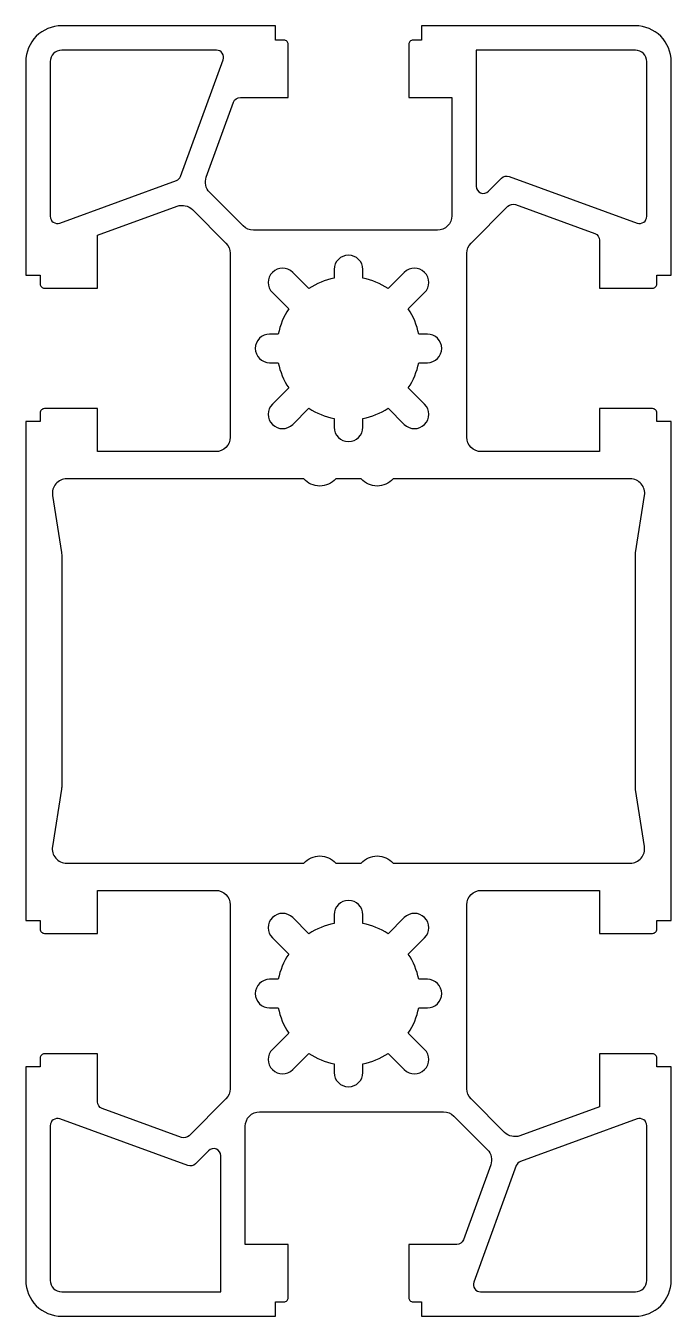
# Model space of a CAD drawing. Extents: x 522.9 to 567.9, y 522.3 to 612.3.
import ezdxf

# ---------------------------------------------------------------- set-up
doc = ezdxf.new("R2010")
doc.units = 0
doc.layers.get('0').update_dxf_attribs({"linetype": 'CONTINUOUS'})

msp = doc.modelspace()

# ---------------------------------------------------------------- linework, layer by layer
at = {"linetype": 'CONTINUOUS'}
for points in [[(566.917, 585.304, 0.414214), (566.617, 585.604), (562.917, 585.604), (562.917, 582.604), (554.667, 582.604, -0.414214), (553.667, 583.604), (553.667, 596.438, -0.198912), (553.96, 597.145), (556.529, 599.714, -0.291473), (557.053, 599.83), (562.588, 597.816, -0.315299), (562.917, 597.346), (562.917, 594.004), (566.617, 594.004, 0.414214), (566.917, 594.304), (566.917, 594.904), (567.917, 594.904), (567.917, 609.804, 0.414214), (565.417, 612.304), (550.517, 612.304), (550.517, 611.304), (549.917, 611.304, 0.414214), (549.617, 611.004), (549.617, 607.304), (552.617, 607.304), (552.617, 599.054, -0.414214), (551.617, 598.054), (538.783, 598.054, -0.198912), (538.076, 598.347), (535.732, 600.691, -0.291473), (535.5, 601.74), (537.405, 606.975, -0.315299), (537.875, 607.304), (541.217, 607.304), (541.217, 611.004, 0.414214), (540.917, 611.304), (540.317, 611.304), (540.317, 612.304), (525.417, 612.304, 0.414214), (522.917, 609.804), (522.917, 594.904), (523.917, 594.904), (523.917, 594.304, 0.414214), (524.217, 594.004), (527.917, 594.004), (527.917, 597.696), (533.481, 599.721, -0.291473), (534.53, 599.489), (536.874, 597.145, -0.198912), (537.167, 596.438), (537.167, 583.604, -0.414214), (536.167, 582.604), (527.917, 582.604), (527.917, 585.604), (524.217, 585.604, 0.414214), (523.917, 585.304), (523.917, 584.704), (522.917, 584.704), (522.917, 549.904), (523.917, 549.904), (523.917, 549.304, 0.414214), (524.217, 549.004), (527.917, 549.004), (527.917, 552.004), (536.167, 552.004, -0.414214), (537.167, 551.004), (537.167, 538.17, -0.198912), (536.874, 537.463), (534.305, 534.894, -0.291473), (533.78, 534.778), (528.246, 536.792, -0.315299), (527.917, 537.262), (527.917, 540.604), (524.217, 540.604, 0.414214), (523.917, 540.304), (523.917, 539.704), (522.917, 539.704), (522.917, 524.804, 0.414214), (525.417, 522.304), (540.317, 522.304), (540.317, 523.304), (540.917, 523.304, 0.414214), (541.217, 523.604), (541.217, 527.304), (538.217, 527.304), (538.217, 535.554, -0.414214), (539.217, 536.554), (552.05, 536.554, -0.198912), (552.758, 536.261), (555.101, 533.917, -0.291473), (555.334, 532.868), (553.428, 527.633, -0.315299), (552.959, 527.304), (549.617, 527.304), (549.617, 523.604, 0.414214), (549.917, 523.304), (550.517, 523.304), (550.517, 522.304), (565.417, 522.304, 0.414214), (567.917, 524.804), (567.917, 539.704), (566.917, 539.704), (566.917, 540.304, 0.414214), (566.617, 540.604), (562.917, 540.604), (562.917, 536.912), (557.353, 534.887, -0.291473), (556.303, 535.119), (553.96, 537.463, -0.198912), (553.667, 538.17), (553.667, 551.004, -0.414214), (554.667, 552.004), (562.917, 552.004), (562.917, 549.004), (566.617, 549.004, 0.414214), (566.917, 549.304), (566.917, 549.904), (567.917, 549.904), (567.917, 584.704), (566.917, 584.704)], [(525.417, 610.604, 0.414214), (524.617, 609.804), (524.617, 599.018, 0.520567), (525.288, 598.548), (533.415, 601.506, 0.221695), (533.714, 601.805), (536.673, 609.933, 0.520567), (536.203, 610.604)], [(566.053, 555.059), (565.429, 559.04, -0.038926), (565.417, 559.195), (565.417, 575.399, -0.039093), (565.429, 575.554), (566.058, 579.548, 0.460767), (565.07, 580.704), (548.532, 580.704, -0.447214), (546.296, 580.704), (544.532, 580.704, -0.447233), (542.296, 580.704), (525.768, 580.704, 0.460565), (524.78, 579.549), (525.405, 575.568, -0.038926), (525.417, 575.413), (525.417, 559.209, -0.039093), (525.405, 559.054), (524.775, 555.06, 0.460767), (525.763, 553.904), (542.301, 553.904, -0.447214), (544.537, 553.904), (546.301, 553.904, -0.447233), (548.537, 553.904), (565.066, 553.904, 0.460565)], [(554.161, 524.675, 0.520567), (554.631, 524.004), (565.417, 524.004, 0.414214), (566.217, 524.804), (566.217, 535.59, 0.520567), (565.546, 536.06), (557.418, 533.101, 0.221695), (557.119, 532.803)]]:
    msp.add_lwpolyline(points, format="xyb", close=True, dxfattribs=at)
for points in [[(566.217, 609.804, 0.414214), (565.417, 610.604), (554.317, 610.604), (554.317, 601.113, 0.668179), (555.17, 600.76), (556.092, 601.682, -0.291473), (556.617, 601.798), (565.546, 598.548, 0.520567), (566.217, 599.018)], [(541.246, 592.561, 0.095964), (540.518, 590.804), (539.917, 590.804, 1), (539.917, 588.804), (540.518, 588.804, 0.095964), (541.246, 587.047), (540.113, 585.915, 1), (541.528, 584.501), (542.66, 585.633, 0.095964), (544.417, 584.905), (544.417, 584.304, 1), (546.417, 584.304), (546.417, 584.905, 0.095964), (548.174, 585.633), (549.306, 584.501, 1), (550.72, 585.915), (549.588, 587.047, 0.095964), (550.316, 588.804), (550.917, 588.804, 1), (550.917, 590.804), (550.316, 590.804, 0.095964), (549.588, 592.561), (550.72, 593.693, 1), (549.306, 595.107), (548.174, 593.975, 0.095964), (546.417, 594.703), (546.417, 595.304, 1), (544.417, 595.304), (544.417, 594.703, 0.095964), (542.66, 593.975), (541.528, 595.107, 1), (540.113, 593.693)], [(542.66, 540.633, 0.095964), (544.417, 539.905), (544.417, 539.304, 1), (546.417, 539.304), (546.417, 539.905, 0.095964), (548.174, 540.633), (549.306, 539.501, 1), (550.72, 540.915), (549.588, 542.047, 0.095964), (550.316, 543.804), (550.917, 543.804, 1), (550.917, 545.804), (550.316, 545.804, 0.095964), (549.588, 547.561), (550.72, 548.693, 1), (549.306, 550.107), (548.174, 548.975, 0.095964), (546.417, 549.703), (546.417, 550.304, 1), (544.417, 550.304), (544.417, 549.703, 0.095964), (542.66, 548.975), (541.528, 550.107, 1), (540.113, 548.693), (541.246, 547.561, 0.095964), (540.518, 545.804), (539.917, 545.804, 1), (539.917, 543.804), (540.518, 543.804, 0.095964), (541.246, 542.047), (540.113, 540.915, 1), (541.528, 539.501)], [(534.217, 532.81), (525.288, 536.06, 0.520567), (524.617, 535.59), (524.617, 524.804, 0.414214), (525.417, 524.004), (536.517, 524.004), (536.517, 533.495, 0.668179), (535.663, 533.848), (534.741, 532.926, -0.291473)]]:
    msp.add_lwpolyline(points, format="xyb", close=True)

doc.saveas('drawing.dxf')
